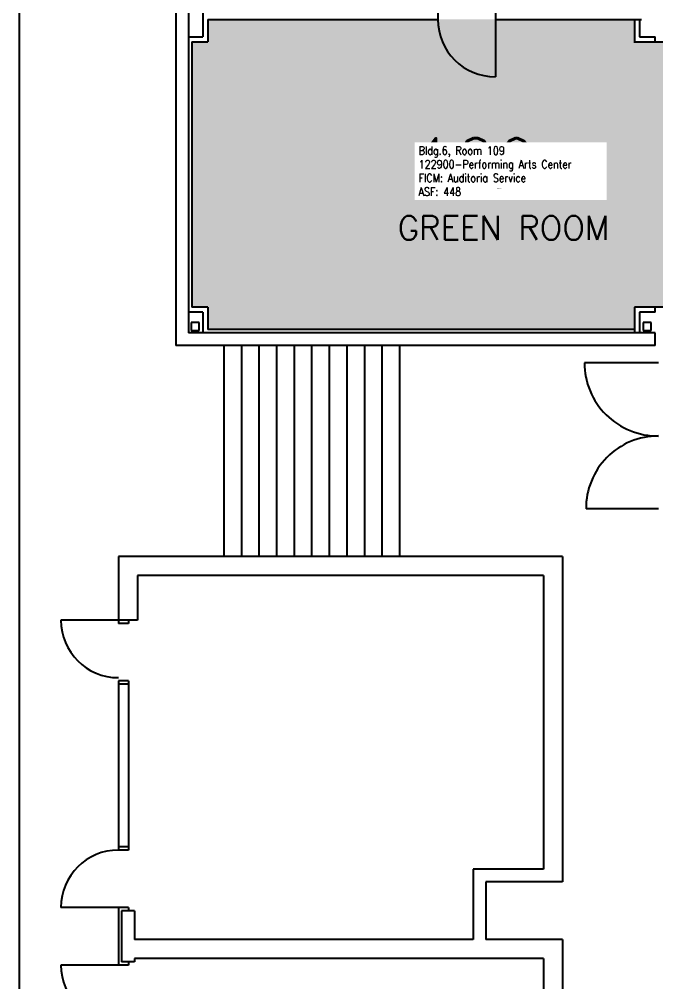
# Model space of a CAD drawing. Header units: inches. Extents: x -206 to 2362, y 0 to 3821.
# Drawn here: x -116 to 283, y 1816 to 2420 of the extents above; entities that cross this region are included whole.
import ezdxf
from ezdxf.enums import TextEntityAlignment as Align

# ---------------------------------------------------------------- set-up
doc = ezdxf.new("R2010")
doc.units = ezdxf.units.IN
doc.header["$LTSCALE"] = 10
doc.header["$MEASUREMENT"] = 0
for name, color, linetype in [('A-DOOR', 2, 'CONTINUOUS'), ('A-FLOR', 3, 'CONTINUOUS'), ('A-IDEN-RNUM', 7, 'CONTINUOUS'), ('A-IDEN-SNUM', 4, 'CONTINUOUS'), ('A-IDEN-TEXT', 4, 'CONTINUOUS'), ('A-IDEN-VNUM', 4, 'CONTINUOUS'), ('A-SITE', 3, 'CONTINUOUS'), ('A-WALL', 5, 'CONTINUOUS'), ('AREA-TEXT', 3, 'CONTINUOUS'), ('Rooms-Category-Color', 7, 'CONTINUOUS'), ('Rooms-College-Color', 7, 'CONTINUOUS'), ('Rooms-Department-Color', 7, 'CONTINUOUS'), ('Rooms-Division-Color', 7, 'CONTINUOUS'), ('Rooms-Information', 7, 'CONTINUOUS')]:
    doc.layers.add(name, color=color, linetype=linetype)
doc.styles.add('AREA', font='arial.ttf', dxfattribs={"width": 0.75, "height": 24})
doc.styles.add('ROOMFNUMBER', font='SIMPLEX', dxfattribs={"height": 0.83})
doc.styles.add('ROOMSNUMBER', font='txt', dxfattribs={"height": 0.03})
doc.styles.add('ROOMVNUMBER', font='simplex.shx', dxfattribs={"width": 0.85})

msp = doc.modelspace()

# ---------------------------------------------------------------- hatches: boundary and pattern name
at = {"layer": 'Rooms-Category-Color', "true_color": 0xffe090}
msp.add_hatch(color=41, dxfattribs=at).paths.add_polyline_path([(2.02, 2419.46), (2.02, 2405.46), (-7.98, 2405.46), (-7.98, 2239.08), (2.02, 2239.08), (2.02, 2225.08), (269.02, 2225.08), (269.02, 2239.08), (282.02, 2239.08), (297.02, 2239.08), (297.02, 2225.08), (354.03, 2225.08), (354.03, 2301.08), (354.03, 2308.08), (326.03, 2308.08), (326.03, 2419.46), (297.02, 2419.46), (297.02, 2405.46), (282.02, 2405.46), (269.02, 2405.46), (269.02, 2419.46), (182.02, 2419.46)])
at = {"layer": 'Rooms-College-Color', "true_color": 0xffff64}
msp.add_hatch(color=51, dxfattribs=at).paths.add_polyline_path([(2.02, 2419.46), (2.02, 2405.46), (-7.98, 2405.46), (-7.98, 2239.08), (2.02, 2239.08), (2.02, 2225.08), (269.02, 2225.08), (269.02, 2239.08), (282.02, 2239.08), (297.02, 2239.08), (297.02, 2225.08), (354.03, 2225.08), (354.03, 2301.08), (354.03, 2308.08), (326.03, 2308.08), (326.03, 2419.46), (297.02, 2419.46), (297.02, 2405.46), (282.02, 2405.46), (269.02, 2405.46), (269.02, 2419.46), (182.02, 2419.46)])
at = {"layer": 'Rooms-Department-Color', "true_color": 0x80bc67}
msp.add_hatch(color=83, dxfattribs=at).paths.add_polyline_path([(2.02, 2419.46), (2.02, 2405.46), (-7.98, 2405.46), (-7.98, 2239.08), (2.02, 2239.08), (2.02, 2225.08), (269.02, 2225.08), (269.02, 2239.08), (282.02, 2239.08), (297.02, 2239.08), (297.02, 2225.08), (354.03, 2225.08), (354.03, 2301.08), (354.03, 2308.08), (326.03, 2308.08), (326.03, 2419.46), (297.02, 2419.46), (297.02, 2405.46), (282.02, 2405.46), (269.02, 2405.46), (269.02, 2419.46), (182.02, 2419.46)])
at = {"layer": 'Rooms-Division-Color', "true_color": 0x80bc67}
msp.add_hatch(color=83, dxfattribs=at).paths.add_polyline_path([(2.02, 2419.46), (2.02, 2405.46), (-7.98, 2405.46), (-7.98, 2239.08), (2.02, 2239.08), (2.02, 2225.08), (269.02, 2225.08), (269.02, 2239.08), (282.02, 2239.08), (297.02, 2239.08), (297.02, 2225.08), (354.03, 2225.08), (354.03, 2301.08), (354.03, 2308.08), (326.03, 2308.08), (326.03, 2419.46), (297.02, 2419.46), (297.02, 2405.46), (282.02, 2405.46), (269.02, 2405.46), (269.02, 2419.46), (182.02, 2419.46)])

# ---------------------------------------------------------------- linework, layer by layer
at = {"layer": 'A-DOOR'}
for p, q in [((182.02, 2419.46), (182.02, 2383.46)), ((284.06, 2204.33), (237.79, 2204.33)), ((284.06, 2112.8), (238.77, 2112.8)), ((-53.94, 2043.08), (-89.94, 2043.08)), ((-53.94, 1863.08), (-89.94, 1863.08)), ((-53.94, 1827.08), (-89.94, 1827.08))]:
    msp.add_line(p, q, dxfattribs=at)
for centre, radius, start, end in [((182.02, 2419.46), 36, 180, 270), ((283.66, 2204.33), 45.87, 180, 270.50022), ((284.06, 2113.17), 45.3, 90, 180.46293), ((-53.94, 2043.08), 36, 180, 270), ((-53.94, 1863.08), 36, 90, 180), ((-53.94, 1827.08), 36, 180, 270)]:
    msp.add_arc(centre, radius, start, end, dxfattribs=at)
at = {"layer": 'A-FLOR', "linetype": 'Continuous'}
for p, q in [((12.02, 2215.08), (12.02, 2083.08)), ((23.02, 2215.08), (23.02, 2083.08)), ((34.02, 2215.08), (34.02, 2083.08)), ((45.02, 2215.08), (45.02, 2083.08)), ((56.02, 2215.08), (56.02, 2083.08)), ((67.02, 2215.08), (67.02, 2083.08)), ((78.02, 2215.08), (78.02, 2083.08)), ((89.02, 2215.08), (89.02, 2083.08)), ((100.02, 2215.08), (100.02, 2083.08)), ((111.02, 2215.08), (111.02, 2083.08)), ((122.02, 2215.08), (122.02, 2083.08))]:
    msp.add_line(p, q, dxfattribs=at)
at = {"layer": 'A-SITE', "linetype": 'Continuous'}
msp.add_line((-115.98, 2688.08), (-115.98, 743.83), dxfattribs=at)
at = {"layer": 'A-WALL', "linetype": 'Continuous'}
for p, q in [((-17.98, 2639.08), (-17.98, 2215.08)), ((-9.98, 2639.08), (-9.98, 2223.08)), ((-1.1, 2429.58), (-1.1, 2408.58)), ((146.02, 2424.71), (146.02, 2419.46)), ((182.02, 2424.71), (182.02, 2419.46)), ((2.02, 2419.46), (146.02, 2419.46)), ((2.02, 2419.46), (2.02, 2405.46)), ((182.02, 2419.46), (273.52, 2419.46)), ((269.02, 2419.46), (269.02, 2405.46)), ((272.15, 2419.46), (272.15, 2408.58)), ((-9.98, 2408.58), (-1.1, 2408.58)), ((272.15, 2408.58), (282.02, 2408.58)), ((-7.98, 2405.46), (2.02, 2405.46)), ((-7.98, 2405.46), (-7.98, 2239.08)), ((268.69, 2405.46), (282.02, 2405.46)), ((282.02, 2405.46), (297.02, 2405.46)), ((-1.1, 2235.96), (-9.98, 2235.96)), ((2.02, 2239.08), (-7.98, 2239.08)), ((-1.1, 2235.96), (-1.1, 2223.08)), ((2.02, 2239.08), (2.02, 2225.08)), ((269.02, 2239.08), (269.02, 2223.08)), ((282.02, 2239.08), (269.02, 2239.08)), ((272.15, 2235.96), (272.15, 2223.08)), ((282.02, 2235.96), (272.15, 2235.96)), ((297.02, 2239.08), (282.02, 2239.08)), ((282.02, 2223.08), (-9.98, 2223.08)), ((269.02, 2225.08), (2.02, 2225.08)), ((282.02, 2215.08), (-17.98, 2215.08)), ((224.06, 2083.08), (-53.94, 2083.08)), ((-53.94, 2083.08), (-53.94, 2043.08)), ((224.06, 2083.08), (224.06, 1879.08)), ((212.06, 2071.08), (-41.94, 2071.08)), ((-41.94, 2071.08), (-41.94, 2043.08)), ((212.06, 2071.08), (212.06, 1887.08)), ((-41.94, 2043.08), (-53.94, 2043.08)), ((-47.69, 2041.08), (-53.94, 2041.08)), ((-47.69, 2043.08), (-47.69, 2041.08)), ((-47.69, 2005.08), (-53.94, 2005.08)), ((-53.94, 2005.08), (-53.94, 1899.08)), ((-47.69, 2005.08), (-47.69, 1899.08)), ((-47.69, 2003.08), (-53.94, 2003.08)), ((-47.69, 1901.08), (-53.94, 1901.08)), ((-53.94, 1901.01), (-53.94, 1899.03)), ((-47.69, 1899.08), (-53.94, 1899.08)), ((212.06, 1887.08), (168.06, 1887.08)), ((168.06, 1887.08), (168.06, 1843.08)), ((224.06, 1879.08), (176.06, 1879.08)), ((176.06, 1879.08), (176.06, 1843.08)), ((-47.69, 1863.08), (-53.94, 1863.08)), ((-53.94, 1863.08), (-53.94, 1861.08)), ((-53.94, 1861.08), (-53.94, 1827.08)), ((-43.94, 1861.08), (-51.94, 1861.08)), ((-51.94, 1861.08), (-51.94, 1829.08)), ((-47.69, 1863.08), (-47.69, 1861.08)), ((-43.94, 1861.08), (-43.94, 1843.08)), ((168.06, 1843.08), (-43.94, 1843.08)), ((224.06, 1843.08), (176.06, 1843.08)), ((224.06, 1843.08), (224.06, 1563.08)), ((-53.94, 1829.02), (-53.94, 1827.04)), ((-43.94, 1829.08), (-51.94, 1829.08)), ((-47.69, 1829.08), (-47.69, 1827.08)), ((212.06, 1831.08), (-43.94, 1831.08)), ((-43.94, 1831.08), (-43.94, 1829.08)), ((212.06, 1831.08), (212.06, 1563.08)), ((-47.69, 1827.08), (-53.94, 1827.08))]:
    msp.add_line(p, q, dxfattribs=at)
at = {"layer": 'A-WALL'}
for p, q in [((282.02, 2405.46), (282.02, 2408.58)), ((282.02, 2235.96), (282.02, 2239.08)), ((-3.48, 2229.58), (-8.48, 2229.58)), ((-8.48, 2229.58), (-8.48, 2224.58)), ((-3.48, 2224.58), (-3.48, 2229.58)), ((279.52, 2229.58), (274.52, 2229.58)), ((274.52, 2229.58), (274.52, 2224.58)), ((279.52, 2224.58), (279.52, 2229.58)), ((-8.48, 2224.58), (-3.48, 2224.58)), ((274.52, 2224.58), (279.52, 2224.58)), ((282.02, 2215.08), (282.02, 2223.08)), ((-53.94, 2043.08), (-53.94, 2041.08))]:
    msp.add_line(p, q, dxfattribs=at)

# ---------------------------------------------------------------- texts
at = {"layer": 'A-IDEN-RNUM', "style": 'ROOMSNUMBER'}
msp.add_text('0109-00', height=0.36, dxfattribs=at).set_placement((184.36, 2313.47, 0), align=Align.CENTER)
at = {"layer": 'A-IDEN-SNUM', "style": 'ROOMSNUMBER'}
msp.add_text('0060010900', height=0.36, dxfattribs=at).set_placement((184.36, 2313.47, 0), align=Align.CENTER)
at = {"layer": 'A-IDEN-TEXT', "style": 'ROOMFNUMBER'}
msp.add_text('GREEN ROOM', height=14.94, rotation=360, dxfattribs=at).set_placement((187.16, 2281.36), align=Align.CENTER)
at = {"layer": 'A-IDEN-VNUM', "style": 'ROOMVNUMBER', "width": 0.85}
msp.add_text('109', height=36, dxfattribs=at).set_placement((169.7, 2308.97, 0), align=Align.CENTER)
at = {"layer": 'AREA-TEXT', "style": 'AREA', "width": 0.75}
msp.add_text('460 SF', height=12, dxfattribs=at).set_placement((173.03, 2322.27), align=Align.MIDDLE_CENTER)

# ---------------------------------------------------------------- next in the draw order: texts
at = {"layer": 'Rooms-Information', "insert": (134, 2308.97, 0), "char_height": 5.1429, "width": 115.2, "attachment_point": 7, "style": 'ROOMVNUMBER', "bg_fill": 3, "box_fill_scale": 1.5, "bg_fill_color": 256, "bg_fill_true_color": 13158600, "bg_fill_transparency": 0}
msp.add_mtext('Bldg.6, Room 109^M^J122900-Performing Arts Center^M^JFICM: Auditoria Service^M^JASF: 448', dxfattribs=at)

doc.saveas('drawing.dxf')
